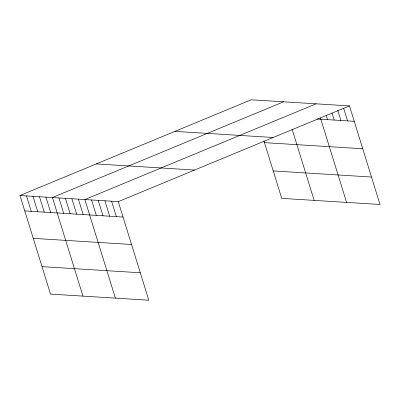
<?xml version="1.0" encoding="UTF-8"?>
<svg xmlns="http://www.w3.org/2000/svg" width="400" height="400" viewBox="0 0 400 400"><rect width="100%" height="100%" fill="white"/><g stroke="black" fill="none" stroke-linecap="round" stroke-linejoin="round"><path stroke-width="0.6" d="M20 195.51L118.28 201.63L148.795 300.215L50.515 294.095L20 195.51L251.205 99.785L349.485 105.905L380 204.49L281.72 198.37L263.915 140.85M283.635 101.805L52.43 197.53L82.95 296.115M316.07 103.825L84.865 199.55L115.38 298.135M118.28 201.63L349.485 105.905M317.3 119.01L354.25 121.31M174.905 131.375L273.185 137.495M264.47 142.64L362.75 148.76M273.225 170.92L371.505 177.04M96.295 163.92L194.575 170.04M24.77 210.915L123.045 217.035M33.265 238.365L131.545 244.485M42.02 266.645L140.3 272.765M343.715 108.45L347.57 120.895M337.77 110.405L340.885 120.475M332 112.95L334.205 120.06M326.235 115.5L327.52 119.645M320.47 118.045L346.585 202.41M292.1 129.145L314.155 200.39M111.595 201.215L116.365 216.62M104.915 200.8L109.68 216.205M98.23 200.385L103 215.785M91.545 199.965L96.315 215.37M78.38 199.145L83.145 214.55M71.89 198.745L76.66 214.145M65.405 198.34L70.175 213.745M58.92 197.935L63.685 213.34M45.945 197.125L50.715 212.53M39.46 196.725L44.23 212.125M32.975 196.32L37.74 211.725M26.485 195.915L31.255 211.32"/></g></svg>
